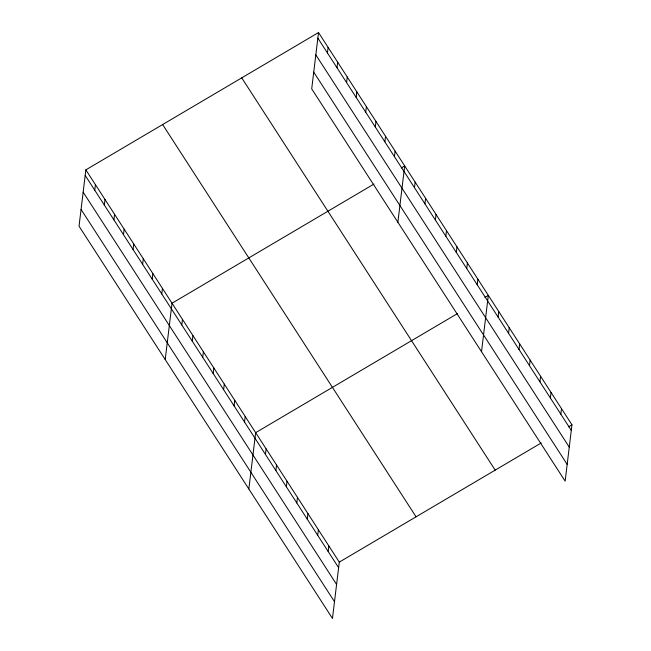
<?xml version="1.0" encoding="UTF-8"?>
<svg xmlns="http://www.w3.org/2000/svg" width="651" height="651" viewBox="0 0 651 651"><rect width="100%" height="100%" fill="white"/><g stroke="black" fill="none" stroke-linecap="round" stroke-linejoin="round"><path stroke-width="0.98" d="M85.859 169.854L79.04 226.174L332.474 618.45L339.293 562.122L85.859 169.854L318.526 32.55L571.96 424.826L565.141 481.146L311.707 88.878L318.526 32.55M94.753 190.23L95.428 184.672M104.331 205.049L105.006 199.491M113.909 219.867L114.576 214.309M123.478 234.685L124.154 229.128M133.056 249.504L133.724 243.946M142.626 264.322L143.301 258.764M152.204 279.141L152.871 273.583M161.774 293.959L162.449 288.401M165.208 359.547L172.027 303.22L373.983 184.046M181.808 324.963L182.475 319.405M192.257 341.14L192.932 335.582M202.713 357.326L203.389 351.768M213.17 373.503L213.837 367.945M223.619 389.689L224.294 384.131M234.075 405.866L234.751 400.308M244.532 422.051L245.207 416.494M248.845 488.999L255.656 432.671L457.612 313.497M265.437 454.414L266.113 448.856M275.894 470.592L276.569 465.034M327.429 52.926L328.096 47.368M286.35 486.777L287.018 481.219M336.998 67.745L337.674 62.187M346.576 82.563L347.252 77.005M296.799 502.954L297.474 497.397M356.146 97.381L356.821 91.824M307.256 519.14L307.931 513.582M365.724 112.2L366.399 106.642M317.712 535.317L318.38 529.759M375.301 127.018L375.969 121.468M328.161 551.503L328.836 545.945M384.871 141.845L385.547 136.287M394.449 156.663L395.116 151.105M397.875 222.251L404.694 165.924L401.285 167.934M414.475 187.659L415.151 182.101M424.932 203.844L425.599 198.286M435.381 220.022L436.056 214.464M445.837 236.207L446.513 230.649M456.294 252.385L456.961 246.827M466.743 268.57L467.418 263.012M477.199 284.747L477.875 279.189M481.512 351.703L488.323 295.375L484.914 297.385M498.113 317.11L498.78 311.552M508.561 333.296L509.237 327.738M519.018 349.473L519.693 343.915M529.475 365.659L530.142 360.101M539.923 381.836L540.599 376.278M550.38 398.013L551.055 392.463M560.837 414.199L561.504 408.641M339.293 562.122L541.25 442.949M568.551 426.836L571.96 424.826M317.851 38.108L571.285 430.376M315.825 54.863L569.259 447.131M313.733 72.123L567.176 464.399M241.741 77.86L495.183 470.128M162.636 124.544L416.07 516.813M85.183 175.404L338.618 567.68M83.157 192.159L336.591 584.435M81.066 209.427L334.5 601.695"/></g></svg>
